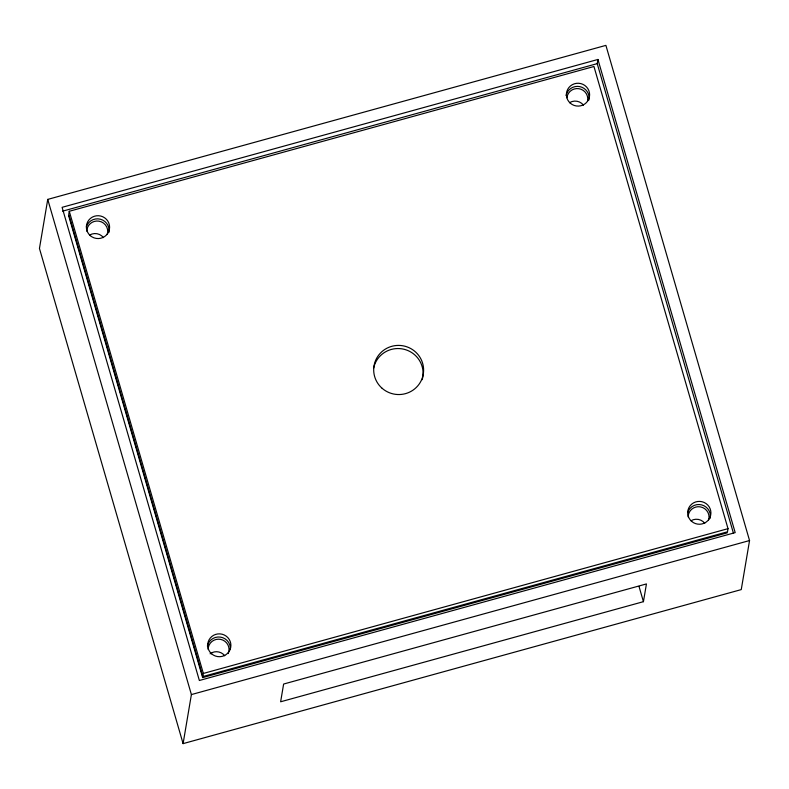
<?xml version="1.0" encoding="UTF-8"?>
<svg xmlns="http://www.w3.org/2000/svg" width="789" height="789" viewBox="0 0 789 789"><rect width="100%" height="100%" fill="white"/><g stroke="black" fill="none" stroke-linecap="round" stroke-linejoin="round"><path stroke-width="1.18" d="M47.744 199.4L39.45 248.456L183.097 743.623L741.256 589.6L749.55 540.544L605.903 45.377L47.744 199.4L191.392 694.576L183.097 743.623M69.274 211.284L68.751 214.421L202.822 676.577L727.488 531.796L728.02 528.66L593.949 66.503L69.274 211.284L203.345 673.451L202.822 676.577M733.454 533.256L597.224 63.633L597.934 59.461L62.104 207.329L199.361 680.493L735.19 532.624L597.934 59.461M643.429 601.672L646.438 583.929L283.626 684.043L280.628 701.786L643.429 601.672L638.991 586.365M62.587 211.176L597.224 63.633M203.345 673.451L728.02 528.66M727.31 532.841L202.645 677.623L68.574 215.466M191.392 694.576L749.55 540.544M208.138 649.396A10.454 10.277 9.6 0 1 220.673 639.386A10.454 10.277 9.6 0 1 228.199 653.548M210.101 653.795A10.454 10.277 9.6 0 1 224.747 655.758M688.146 516.933A10.454 10.277 9.6 0 1 700.168 506.834A10.454 10.277 9.6 0 1 708.581 520.089M690.957 520.76A10.454 10.277 9.6 0 1 704.764 523.294M566.906 97.777A10.454 10.277 9.6 0 1 578.85 88.684A10.454 10.277 9.6 0 1 587.549 100.933M569.658 102.609A10.454 10.277 9.6 0 1 583.466 105.144M86.829 231.246A10.454 10.277 9.6 0 1 98.852 221.147A10.454 10.277 9.6 0 1 107.265 234.402M89.64 235.073A10.454 10.277 9.6 0 1 103.448 237.607M86.366 226.818A11.618 11.421 9.6 0 1 100.331 219.204A11.618 11.421 9.6 0 1 108.843 232.577M566.098 95.489A11.618 11.421 9.6 0 1 579.767 86.612A11.618 11.421 9.6 0 1 588.86 100.114M687.683 512.505A11.618 11.421 9.6 0 1 701.648 504.891A11.618 11.421 9.6 0 1 710.159 518.265M207.379 646.092A11.618 11.421 9.6 0 1 220.476 637.117A11.618 11.421 9.6 0 1 230.319 649.594M373.651 368.128A24.972 24.558 9.6 0 1 403.869 349.231A24.972 24.558 9.6 0 1 422.204 379.706M90.311 235.664A11.618 11.421 9.6 0 0 109.375 229.451A11.618 11.421 9.6 0 0 94.285 216.285A11.618 11.421 9.6 0 0 90.311 235.664M570.329 103.201A11.618 11.421 9.6 0 0 589.393 96.988A11.618 11.421 9.6 0 0 574.303 83.821A11.618 11.421 9.6 0 0 570.329 103.201M691.628 521.351A11.618 11.421 9.6 0 0 710.692 515.138A11.618 11.421 9.6 0 0 695.602 501.972A11.618 11.421 9.6 0 0 691.628 521.351M211.61 653.815A11.618 11.421 9.6 0 0 230.674 647.601A11.618 11.421 9.6 0 0 215.584 634.435A11.618 11.421 9.6 0 0 211.61 653.815M382.142 388.316A24.972 24.558 9.6 0 0 423.121 374.962A24.972 24.558 9.6 0 0 390.683 346.647A24.972 24.558 9.6 0 0 382.142 388.316"/></g></svg>
